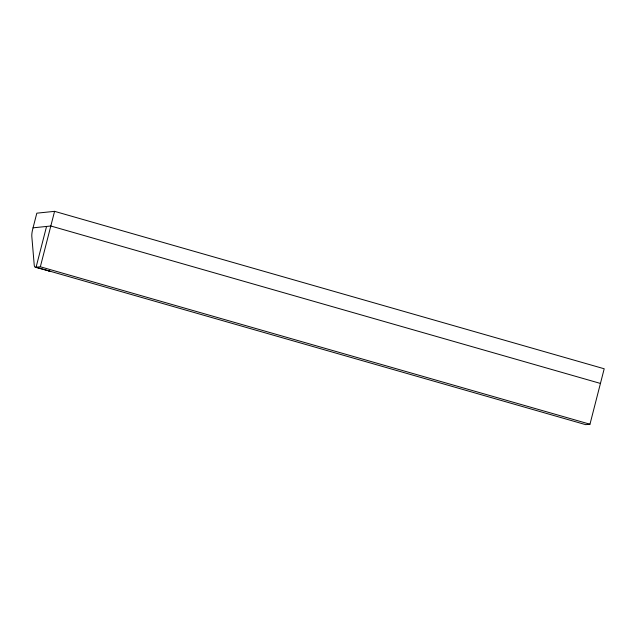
<?xml version="1.0" encoding="UTF-8"?>
<svg xmlns="http://www.w3.org/2000/svg" width="636" height="636" viewBox="0 0 636 636"><rect width="100%" height="100%" fill="white"/><g stroke="black" fill="none" stroke-linecap="round" stroke-linejoin="round"><path stroke-width="0.95" d="M46.555 226.44L36.085 267.223L585.708 424.657L589.97 424.22L604.2 368.777L54.577 211.343L36.816 213.171L32.778 228.88A10.581 2.775 -74 0 0 31.824 236.513L34.225 265.013A10.581 2.775 -74 0 0 35.521 267.279L50.196 271.262M35.521 267.279L40.346 266.786L54.577 211.343M33.048 227.831L50.816 226.003L600.44 383.436M40.346 266.786L589.97 424.22M49.624 271.326A10.581 2.775 -74 0 1 48.765 270.793"/></g></svg>
